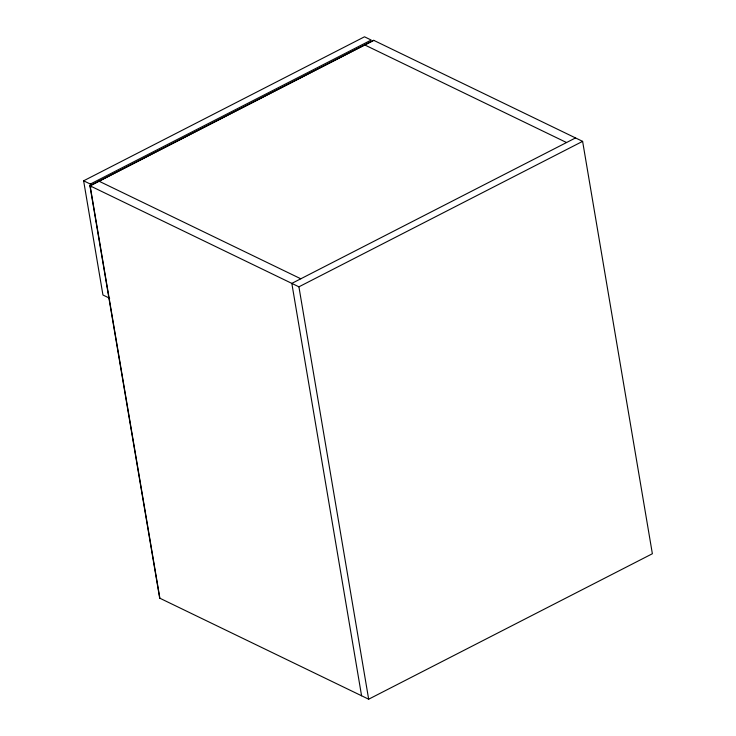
<?xml version="1.0" encoding="UTF-8"?>
<svg xmlns="http://www.w3.org/2000/svg" width="736" height="736" viewBox="0 0 736 736"><rect width="100%" height="100%" fill="white"/><g stroke="black" fill="none" stroke-linecap="round" stroke-linejoin="round"><path stroke-width="1.1" d="M83.628 180.808L364.495 36.8L371.211 40.048L90.344 184.055L83.628 180.808L102.948 295.007L109.664 298.255M89.912 185.748L373.621 40.287L582.618 141.358L652.372 553.739L368.662 699.2L159.666 598.129L89.912 185.748L298.917 286.819L582.618 141.358M373.842 40.388L90.142 185.858L159.887 598.239M575.534 137.926L291.824 283.388L361.578 695.768M364.633 44.887L566.545 142.536M98.9 181.139L300.812 278.788M298.917 286.819L368.662 699.2M90.344 184.055L90.924 187.45"/></g></svg>
